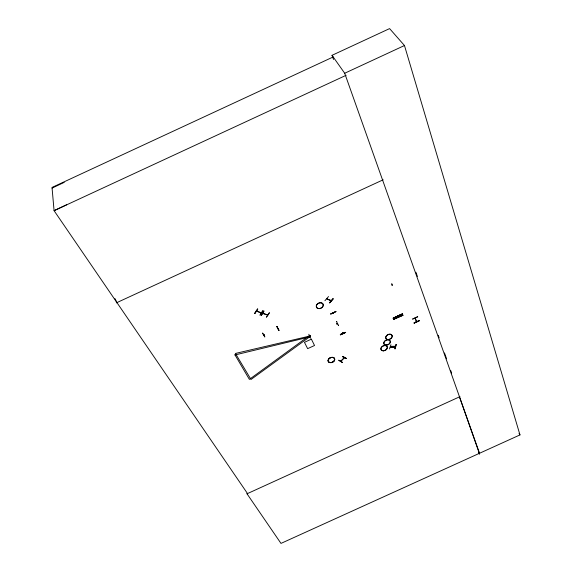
<?xml version="1.0" encoding="UTF-8"?>
<svg xmlns="http://www.w3.org/2000/svg" width="572" height="572" viewBox="0 0 572 572"><rect width="100%" height="100%" fill="white"/><g stroke="black" fill="none" stroke-linecap="round" stroke-linejoin="round"><path stroke-width="0.86" d="M256.764 311.39L256.857 311.232M262.727 313.47L267.696 315.065M263.906 335.106L263.649 334.627M264.128 335.028L263.914 334.513M390.247 347.318L395.259 347.19M395.309 346.968L390.29 347.075L395.238 346.775M390.948 344.702L389.496 348.984M391.956 283.991C390.898 283.941 392.363 283.726 391.555 284.191M310.682 338.267L308.808 334.27M309.781 336.307L309.695 335.943M310.324 336.25L310.16 335.735L310.367 336.207L309.895 336.458M331.36 300.729L330.752 300.643L331.317 300.686M336.858 323.881C337.988 322.973 336.772 324.682 336.751 323.645M337.494 323.759L336.972 323.995M415.351 318.011L415.343 318.196M416.716 321.678L416.395 321.071M263.914 311.075L261.261 315.422M393.021 346.982L393.193 346.56L393.007 347.025M394.68 348.655L395.059 348.841L396.296 344.58M257.693 309.087L254.869 313.549M344.48 357.714L340.726 361.318M310.36 336.229L309.924 336.422M402.917 315.358L393.636 319.298M263.771 334.977L263.678 334.563M277.921 328.671L277.849 328.514M338.767 360.16L342.506 362.591L342.621 362.198M338.81 360.346L342.514 362.555M402.373 313.957L402.831 315.179L393.658 319.383L393.164 318.111L402.295 313.828M257.75 309.137L254.64 313.52L257.65 308.944M260.846 312.941L260.796 312.505M262.784 310.603L259.981 315.229L263.063 310.832M263.928 311.054L261.361 315.615M267.281 314.965L267.217 314.428M269.462 312.848L266.38 317.217L269.233 312.755M333.354 313.02L333.612 313.048M342.993 333.369L342.592 333.24M340.762 361.282L344.337 357.622M395.466 346.425L390.361 346.432M416.18 321.214L416.645 321.407M416.716 321.707L415.143 318.089L416.545 321.85M262.612 333.133L264.786 336.786M324.903 300.736L328.535 296.546M332.968 298.52C322.436 311.597 340.74 290.49 329.501 302.724M333.34 312.927L333.476 313.299M342.485 356.613L346.518 358.501L342.428 356.406M346.232 358.508L342.678 356.392M234.849 354.676L249.371 379.386L309.302 335.7M235.864 354.211L251.008 379.486L310.031 336.586L309.645 335.757M331.317 300.708L326.805 298.798L331.116 300.872M342.506 356.549L346.353 358.63M52.081 188.088L64.214 182.361M66.659 204.747L54.075 210.675L247.512 493.564L247.011 493.793L459.974 396.639M333.533 59.502L332.025 55.32L389.596 28.6L404.476 45.524L519.977 434.913L280.981 543.4L246.99 493.75L247.483 493.529M333.211 56.95L52.023 187.444L54.075 210.675L346.16 75.268M332.025 55.32L344.694 73.245L404.476 45.524M116.302 302.874L383.176 179.794M234.942 354.976L309.86 336.887L309.767 336.05L235.707 353.382M391.963 285.028C393.429 284.756 391.019 285.828 392.399 284.877M393.243 318.275L402.423 314.064L393.193 318.168M402.438 314.085L393.35 318.547L402.524 314.314L402.345 313.899M393.557 319.133L402.745 314.915L402.917 315.365M412.627 318.99L417.667 316.681M412.677 319.133L417.717 316.817M419.14 320.663C403.739 327.827 429.615 316.009 414.035 322.815M330.709 313.849L335.95 311.483L330.816 314.071M330.78 313.999L336.014 311.618M336.508 321.564L336.879 321.621M309.838 336.286L310.231 336.057M336.593 321.757L338.617 325.489L338.245 325.425M340.969 334.148C349.349 330.494 345.116 333.104 340.404 334.842M340.24 334.484L345.445 332.361L340.419 334.877M276.891 326.583L279.05 330.466L276.784 326.426M262.605 333.161L264.822 336.958M256.463 311.304L256.399 310.939M262.948 313.327L267.796 314.915M393.171 346.639L392.657 347.032M392.785 346.603L392.671 346.99M341.127 360.911L341.019 360.667M263.999 334.849L263.864 334.484M395.052 348.827L396.06 344.573M396.31 344.594L395.931 344.415M390.512 346.382L395.545 346.26M256.163 311.111L261.368 312.848M261.354 312.87L256.263 310.953M309.416 335.993L310.031 336.586M342.678 332.818L342.978 333.476L342.499 332.897M342.707 333.497L342.628 333.176M519.04 433.39L519.977 434.913M478.743 452.581L479.593 454.118L459.473 396.868M401.365 314.257L401.851 315.529M400.743 314.536L401.237 315.808M399.807 314.965L400.3 316.237M398.984 315.344L399.521 316.695M398.048 315.773L398.548 317.045M276.984 326.533L278.829 330.337M419.212 320.856L414.192 323.159M114.958 298.598L116.924 302.588M330.759 300.186L330.823 300.708L330.645 300.336M394.094 317.682L394.594 318.954M277.463 328.399L277.627 328.778M415.923 272.243L417.41 276.448M438.245 335.285L439.139 337.802M444.494 352.931L446.582 358.816M450.743 370.584L451.637 373.101M344.694 73.245L479.536 453.31M256.213 311.125L256.342 311.49M235.8 353.682L235.957 354.511M311.382 339.146L304.454 342.328L307.65 348.648L314.528 345.495L311.382 339.146M386.322 345.145A3.403 2.438 -26.8 0 0 390.168 341.069A3.403 2.438 -26.8 0 0 384.72 341.227A3.403 2.438 -26.8 0 0 386.322 345.145M386.279 345.073A3.425 2.452 -26.8 0 0 390.147 340.976A3.425 2.452 -26.8 0 0 384.663 341.134A3.425 2.452 -26.8 0 0 386.279 345.073M388.245 339.639A3.425 2.46 -27.1 0 0 392.113 335.535A3.425 2.46 -27.1 0 0 386.643 335.685A3.425 2.46 -27.1 0 0 388.245 339.639M388.173 339.489A3.418 2.452 -27.1 0 0 392.027 335.392A3.418 2.452 -27.1 0 0 386.572 335.542A3.418 2.452 -27.1 0 0 388.173 339.489M383.397 350.858A3.389 2.417 -26.5 0 0 387.215 346.818A3.389 2.417 -26.5 0 0 381.789 346.99A3.389 2.417 -26.5 0 0 383.397 350.858M383.326 350.715A3.382 2.417 -26.5 0 0 387.137 346.675A3.382 2.417 -26.5 0 0 381.717 346.846A3.382 2.417 -26.5 0 0 383.326 350.715M318.297 308.58A3.611 2.753 -24 0 0 323.273 304.947A3.611 2.753 -24 0 0 317.825 303.725A3.611 2.753 -24 0 0 318.297 308.58M318.232 308.43A3.604 2.753 -24 0 0 323.201 304.805A3.604 2.753 -24 0 0 317.76 303.582A3.604 2.753 -24 0 0 318.232 308.43M330.001 362.648A3.425 2.474 -23.2 0 0 334.727 359.273A3.425 2.474 -23.2 0 0 329.601 358.279A3.425 2.474 -23.2 0 0 330.001 362.648M329.937 362.498A3.418 2.467 -23.2 0 0 334.656 359.13A3.418 2.467 -23.2 0 0 329.543 358.136A3.418 2.467 -23.2 0 0 329.937 362.498M329.951 362.577A3.446 2.488 -23.2 0 0 334.706 359.18A3.446 2.488 -23.2 0 0 329.551 358.179A3.446 2.488 -23.2 0 0 329.951 362.577"/></g></svg>
